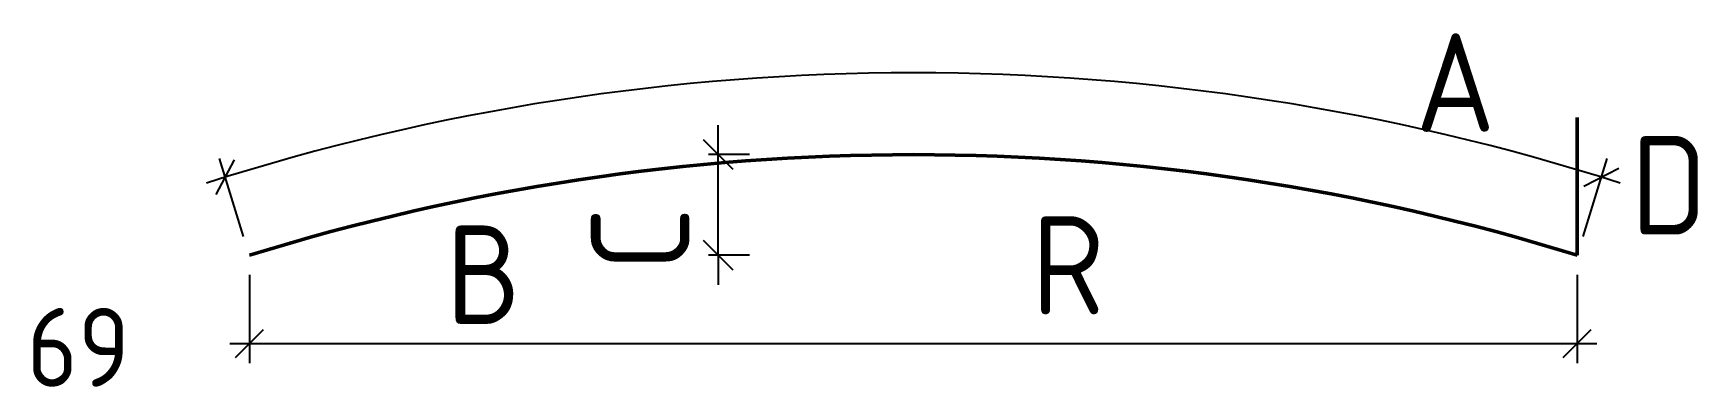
# Model space of a CAD drawing. Extents: x 234219 to 234642, y -51590 to -51501.
import ezdxf
from ezdxf.enums import TextEntityAlignment as Align

# ---------------------------------------------------------------- set-up
doc = ezdxf.new("R2010")
doc.units = 0
doc.layers.add('posedit.mtr.bar', color=7, linetype='Continuous', lineweight=50)
doc.layers.add('posedit.mtr.hidden', color=144, linetype='Continuous', plot=False)
doc.layers.add('posedit.mtr.lenght', color=183, linetype='Continuous')
doc.layers.add('posedit.mtr.text', color=3, linetype='Continuous')
doc.styles.add('posedit.ISOCPEUR', font='isocpeur.ttf', dxfattribs={"width": 0.9})

msp = doc.modelspace()

# ---------------------------------------------------------------- linework, layer by layer
at = {"layer": 'posedit.mtr.bar'}
msp.add_line((234611.58, -51556.92), (234611.58, -51521.92), dxfattribs=at)
msp.add_arc((234442.84, -52101.42), 570.05, 72.7818, 107.2182, dxfattribs=at)
at = {"layer": 'posedit.mtr.lenght'}
for p, q in [((234393.27, -51531.38), (234393.27, -51523.88)), ((234397.02, -51535.13), (234389.52, -51527.63)), ((234401.15, -51531.38), (234390.77, -51531.38)), ((234393.27, -51556.92), (234393.27, -51531.38)), ((234265.61, -51541.51), (234270.29, -51532.67)), ((234272.61, -51552.15), (234266.47, -51532.32)), ((234613.06, -51552.15), (234619.2, -51532.32)), ((234613.29, -51539.41), (234622.15, -51534.77)), ((234397.02, -51560.67), (234389.52, -51553.17)), ((234401.15, -51556.92), (234390.77, -51556.92)), ((234393.27, -51556.92), (234393.27, -51564.42)), ((234274.09, -51561.92), (234274.09, -51584.34)), ((234611.58, -51561.92), (234611.58, -51584.34)), ((234270.56, -51582.88), (234277.63, -51575.81)), ((234608.04, -51582.88), (234615.11, -51575.81)), ((234269.09, -51579.34), (234616.58, -51579.34))]:
    msp.add_line(p, q, dxfattribs=at)
msp.add_lwpolyline([(234467.94, -51531.93, 0, 4, 0), (234467.41, -51543.92, 0, 0, 0), (234466.12, -51573.08, 0, 0, 0)], format="xyseb", dxfattribs=at)
msp.add_arc((234442.84, -52101.42), 590.81, 72.29688, 107.70312, dxfattribs=at)

# ---------------------------------------------------------------- texts
at = {"layer": 'posedit.mtr.hidden', "style": 'posedit.ISOCPEUR', "width": 0.9}
msp.add_text('69', height=20, dxfattribs=at).set_placement((234217.48, -51590.3))
at = {"layer": 'posedit.mtr.text', "style": 'posedit.ISOCPEUR', "width": 0.9}
for tag, p in [('A', (234580.62, -51513.06)), ('B', (234333.64, -51561.84))]:
    msp.add_attdef(tag, text='', height=25, dxfattribs=at).set_placement(p, align=Align.MIDDLE_CENTER)
msp.add_attdef('D', text='', height=25, dxfattribs=at).set_placement((234625.22, -51539.14), align=Align.MIDDLE_LEFT)
msp.add_attdef('C', text='', height=25, rotation=90, dxfattribs=at).set_placement((234373.44, -51552.85), align=Align.MIDDLE_CENTER)
msp.add_attdef('R', (234472.87, -51571.93), '', height=25, dxfattribs=at)

doc.saveas('drawing.dxf')
